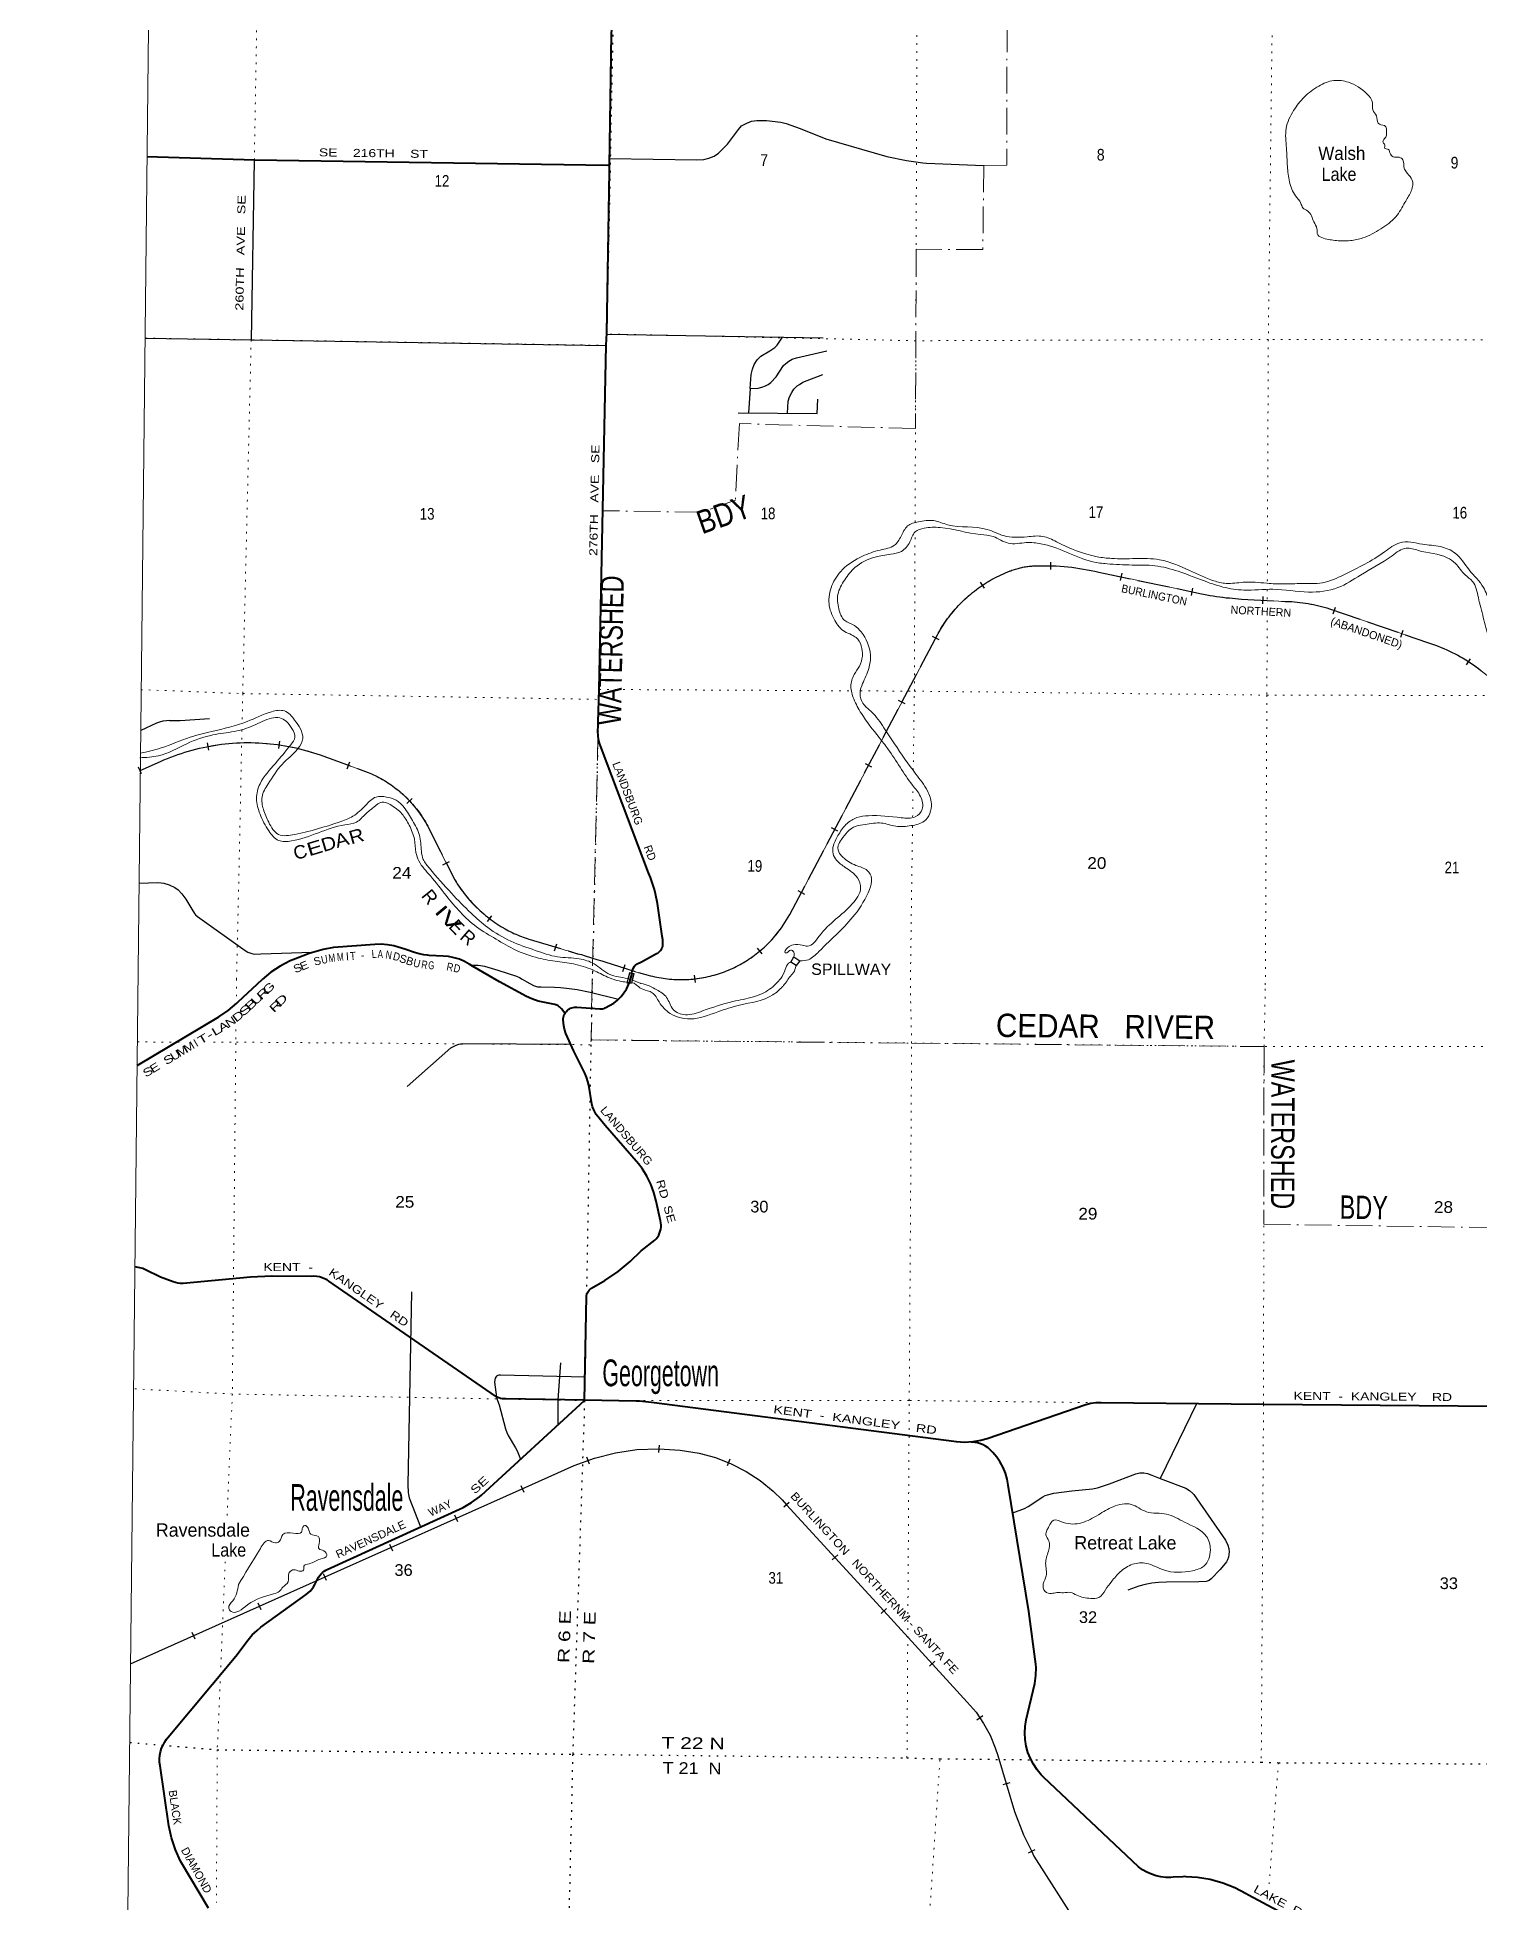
# Model space of a CAD drawing. Header units: feet. Extents: x -252966 to 4, y -183309 to 1368.
# Drawn here: x -250644 to -229012, y -58351 to -30375 of the extents above; entities that cross this region are included whole.
import ezdxf
from ezdxf.enums import TextEntityAlignment as Align

# ---------------------------------------------------------------- set-up
doc = ezdxf.new("R2010")
doc.units = ezdxf.units.FT
doc.header["$LTSCALE"] = 80
for name, pattern in [('DOT_DASHED', [7.7, 5, -1.2, 0.3, -1.2]), ('DOTTED', [1.5, 0.3, -1.2]), ('LONG_DASHED', [7.5, 6, -1.5])]:
    doc.linetypes.add(name, pattern=pattern)
doc.layers.add('14', color=7, linetype='Continuous')
for name, color, linetype, lineweight in [('26', 7, 'Continuous', 40), ('27', 7, 'Continuous', 13), ('29', 7, 'Continuous', 25), ('30', 7, 'Continuous', 35), ('34', 7, 'Continuous', 13), ('39', 7, 'Continuous', 13), ('4', 7, 'Continuous', 13), ('41', 7, 'Continuous', 13), ('42', 7, 'Continuous', 13), ('44', 7, 'DOT_DASHED', 13), ('6', 7, 'DOTTED', 25), ('63', 7, 'Continuous', 25), ('7', 7, 'DOTTED', 13)]:
    doc.layers.add(name, color=color, linetype=linetype, lineweight=lineweight)

msp = doc.modelspace()

# ---------------------------------------------------------------- linework, layer by layer
at = {"layer": '26'}
msp.add_line((-241727.72, -44408.11), (-241766.78, -44560.74), dxfattribs=at)
for points in [[(-242060.04, -32297.07), (-242034.16, -30323.76), (-241991, -29782.45)], [(-242060.04, -32297.07), (-242089.11, -32296.63), (-247383.06, -32215.43), (-249000.44, -32169.59)], [(-241727.72, -44408.11), (-241719.98, -44382.68), (-241711.95, -44356.29), (-241700.44, -44329.08), (-241689.71, -44304.14), (-241673.85, -44286.51), (-241661.51, -44277.53), (-241657.09, -44274.05), (-241582.2, -44240.84), (-241354.9, -44117.43), (-241338.93, -44108.15), (-241323.99, -44097.22), (-241310.26, -44084.8), (-241297.91, -44071.01), (-241287.07, -44056), (-241277.86, -44039.95), (-241270.38, -44023.02), (-241264.71, -44005.39), (-241260.91, -43987.28), (-241263.81, -43909.34), (-241270.84, -43854.16), (-241343.71, -43366.89), (-241371.7, -43221.1), (-241388.69, -43155.92), (-241449.46, -42976.14), (-241479.85, -42906.34), (-242183.2, -41043.1), (-242211.45, -40963.55), (-242225.24, -40908.44), (-242233.89, -40848.55), (-242236.24, -40788.09), (-242231.89, -40695.25), (-242231.27, -40692.11), (-242230.09, -40645.25), (-242217.88, -40158.78), (-242111.64, -34991.36), (-242100.51, -34814.62), (-242061.2, -32380.36), (-242060.8, -32355.41), (-242060.47, -32330.36), (-242060.04, -32297.07)], [(-243714.12, -44540.11), (-244115.62, -44305.67), (-244155.45, -44281.19), (-244165.11, -44275.06), (-244237.68, -44234.94), (-244314.05, -44202.62), (-244393.38, -44178.46), (-244474.79, -44162.73), (-244557.41, -44155.59), (-244768.56, -44144.81), (-244791.71, -44142.18), (-244848.23, -44136.23), (-244917.51, -44122.23), (-244984.94, -44101.08), (-245130.17, -44052.09), (-245231, -44019.5), (-245297.58, -44001.38), (-245391.37, -43984.76), (-245486.39, -43978.03), (-245581.59, -43981.27), (-246201.94, -44025.48), (-246357.33, -44054.39), (-246567.22, -44113.43), (-246769.78, -44194.1), (-246850.28, -44227.76), (-246999.77, -44304.76), (-247140.38, -44396.96), (-247270.59, -44503.35)], [(-249145.51, -45797.31), (-247919.73, -45063.38), (-247780.93, -44969.28), (-247652.72, -44861.19), (-247632.17, -44841.59), (-247270.59, -44503.35)], [(-242731.18, -45012.34), (-242784.39, -44943.55), (-242790.51, -44935.34), (-242800.8, -44923.79), (-242812.24, -44913.37), (-242824.71, -44904.21), (-242838.07, -44896.4), (-242852.17, -44890.03), (-242866.85, -44885.17), (-242881.97, -44881.87), (-243131.59, -44828.77), (-243225.78, -44797.61), (-243306.79, -44761.56), (-243714.12, -44540.11)], [(-242435.63, -50815.91), (-242409.29, -49259.95), (-242406.46, -49242.33), (-242401.8, -49225.09), (-242395.37, -49208.44), (-242387.23, -49192.55), (-242377.48, -49177.6), (-242366.22, -49163.75), (-242353.57, -49151.16), (-242339.67, -49139.95), (-242331.88, -49134.64), (-242131.38, -49020.61), (-241932, -48884.18), (-241754.01, -48733.35), (-241587.61, -48575.34), (-241381.92, -48415.22), (-241360.21, -48392.33), (-241341, -48367.3), (-241324.52, -48340.4), (-241310.95, -48311.93), (-241300.42, -48282.19), (-241293.06, -48251.51), (-241288.94, -48220.23), (-241288.12, -48188.69), (-241290.6, -48157.24), (-241296.1, -48127.28), (-241364.81, -47829.13), (-241397.5, -47699.25), (-241443.59, -47573.49), (-241502.57, -47453.24), (-241573.8, -47339.82), (-241625.87, -47270.88), (-242126.37, -46692.92), (-242260.86, -46529.38), (-242278.43, -46500.98), (-242299.1, -46459.67), (-242315.34, -46416.42), (-242326.97, -46371.71), (-242374.39, -46089.55), (-242385.45, -46037.23), (-242405.59, -45972.61), (-242432.38, -45910.45), (-242495.4, -45779.58), (-242599.31, -45579.91), (-242714.91, -45314.63), (-242735.69, -45248), (-242745.89, -45201.07), (-242756.68, -45109.66), (-242755.83, -45089.93), (-242752.92, -45070.4), (-242747.99, -45051.28), (-242741.08, -45032.79), (-242732.28, -45015.11), (-242721.68, -44998.45), (-242709.4, -44982.99), (-242695.57, -44968.9), (-242680.34, -44956.33), (-242663.88, -44945.42), (-242646.37, -44936.3), (-242628, -44929.05), (-242608.98, -44923.76), (-242589.51, -44920.49), (-242569.8, -44919.28), (-242551.02, -44920.04), (-242209.69, -44947.55), (-242193.08, -44947.78), (-242176.54, -44946.28), (-242160.24, -44943.05), (-242144.37, -44938.14), (-242129.1, -44931.59), (-242126.81, -44930.44), (-241999.71, -44862.63), (-241995.43, -44860.04), (-241939.96, -44814.07), (-241889.6, -44762.57), (-241844.9, -44706.08), (-241808.69, -44649.35), (-241765.51, -44561.19)], [(-242435.63, -50815.91), (-243619.44, -50796.3), (-243640.34, -50796.35), (-243667.68, -50793.89), (-243694.61, -50788.58), (-243720.83, -50780.49), (-243746.07, -50769.7), (-243770.04, -50756.33), (-246272.84, -49028.39), (-246298.16, -49012.04), (-246334.83, -48992.82), (-246373.3, -48977.55), (-246413.15, -48966.37), (-246453.96, -48959.42), (-246495.27, -48956.78), (-246536.63, -48958.47), (-247122.8, -48956.63), (-247123.91, -48956.62), (-247445.61, -48971.18), (-248458.54, -49062.24), (-248461.67, -49062.44), (-248498.97, -49062.74), (-248536.09, -49059.14), (-248572.63, -49051.68), (-248608.19, -49040.44), (-248794.67, -48969.14), (-248836.45, -48951.27), (-248979.82, -48878.22), (-249019.87, -48857.33), (-249061.89, -48840.75), (-249105.41, -48828.64), (-249178.74, -48816.31)], [(-248075.93, -58433.78), (-248479.64, -57752.66), (-248493.81, -57726.11), (-248571.47, -57556.55), (-248630.99, -57379.8), (-248671.7, -57197.8), (-248803.43, -56297.59), (-248809.72, -56244.76), (-248810.46, -56191.56), (-248805.63, -56138.57), (-248795.29, -56086.38), (-248779.56, -56035.55), (-248758.59, -55986.65), (-248732.63, -55940.21), (-248703.85, -55899.16), (-247667.21, -54655.49), (-247482.94, -54408.31), (-247419.07, -54333.99), (-247347.77, -54266.75), (-247289.12, -54220.85), (-246612.43, -53730.83), (-246580.36, -53706.21), (-246551.04, -53678.37), (-246524.79, -53647.61), (-246501.9, -53614.28), (-246483.47, -53580.53), (-246425.03, -53469.28), (-246407.84, -53443.82), (-246388.09, -53420.3), (-246365.99, -53398.98), (-246341.78, -53380.08), (-246315.72, -53363.81), (-246296.91, -53354.26), (-244259.26, -52423.24), (-244130.94, -52349.07), (-244011.08, -52261.9), (-243981.96, -52237.64), (-242435.7, -50819.88), (-242435.63, -50815.91)], [(-236493.1, -51420.1), (-236614.26, -51439.96), (-236736.82, -51447.04), (-236859.46, -51441.27), (-241434.37, -50847.61), (-241610.78, -50830.29), (-241663.21, -50828.71), (-242435.63, -50815.91)], [(-226998.89, -50922.82), (-232253.73, -50880.11), (-234689.78, -50854.62), (-234691.29, -50854.58), (-234768.58, -50856.41), (-234845.25, -50866.32), (-234920.46, -50884.19), (-236396.85, -51394.78), (-236493.1, -51420.1)], [(-231329.54, -58851.33), (-232481.24, -58236.22), (-232513.52, -58216.75), (-232685.52, -58127.18), (-232865.94, -58056.08), (-233052.81, -58004.23), (-233244.07, -57972.19), (-233412.63, -57961.85), (-233437.42, -57960.33), (-233462.63, -57961.41), (-233610.87, -57967.88), (-233643.96, -57970.42), (-233718.28, -57970.48), (-233792.2, -57962.77), (-233864.92, -57947.37), (-233935.62, -57924.46), (-234003.54, -57894.29), (-234067.94, -57857.18), (-234128.1, -57813.54), (-235551.72, -56470.13), (-235587.5, -56433.15), (-235650.17, -56357.12), (-235704.55, -56274.94), (-235750.04, -56187.54), (-235786.14, -56095.85), (-235812.46, -56000.9), (-235828.72, -55903.71), (-235834.72, -55805.36), (-235830.41, -55706.92), (-235815.84, -55609.47), (-235681.43, -55061.87), (-235667.16, -54943.33), (-235665.35, -54823.95), (-235668.46, -54772.17), (-235775.39, -53982.09), (-236081.83, -52086.97), (-236098.18, -51996.77), (-236123.86, -51908.76), (-236158.61, -51823.93), (-236202.03, -51743.19), (-236253.65, -51667.43), (-236312.91, -51597.49), (-236352.32, -51558.2), (-236385.66, -51529.96), (-236421.78, -51505.35), (-236460.26, -51484.66), (-236500.7, -51468.11), (-236542.65, -51455.87), (-236585.64, -51448.08), (-236629.22, -51444.83), (-236638.45, -51444.73)]]:
    msp.add_lwpolyline(points, dxfattribs=at)
at = {"layer": '26', "lineweight": 13}
for points in [[(-241802.88, -44560.16), (-241764.79, -44399.33), (-241727.72, -44408.11)], [(-241729.56, -44415.89), (-241758.85, -44408.96), (-241795.1, -44562), (-241734.08, -44560.37)], [(-241734.08, -44560.37), (-241701.44, -44422.55), (-241729.56, -44415.89)], [(-241726.3, -44562.21), (-241691.81, -44416.61), (-241727.72, -44408.11)]]:
    msp.add_lwpolyline(points, dxfattribs=at)
at = {"layer": '29'}
for p, q in [((-247391.15, -32220.5), (-247436.79, -34911.9)), ((-242060.81, -32191.89), (-240754.05, -32211.13)), ((-242098.6, -34826.06), (-238858.77, -34880.12)), ((-239952.97, -35642.69), (-239978.87, -36005.3)), ((-244440.28, -45532.52), (-245096.84, -46109.69)), ((-242648.18, -45478.72), (-244266.92, -45470.2)), ((-245030.63, -49188.73), (-245086.43, -52081.99)), ((-242795.82, -50254.93), (-242837.88, -50808.55)), ((-242427.8, -50468.47), (-243694.8, -50438.08)), ((-242837.88, -50808.55), (-242835.32, -51186.88)), ((-233257.23, -50868.89), (-233801.43, -51990.5))]:
    msp.add_line(p, q, dxfattribs=at)
for points in [[(-240754.05, -32211.13), (-240647.8, -32206.55), (-240573.72, -32189.11), (-240490.93, -32158.59), (-240425.57, -32115), (-240290.49, -31979.85), (-240129.27, -31757.5), (-240081.33, -31705.19), (-240002.9, -31661.59), (-239933.18, -31635.43), (-239850.39, -31622.35), (-239706.59, -31622.35), (-239493.08, -31648.51), (-239410.29, -31665.95), (-239201.13, -31744.42), (-238817.67, -31897.01), (-237902.61, -32162.95), (-237606.3, -32223.99), (-237363.34, -32259.98)], [(-237363.34, -32259.98), (-237307.29, -32264.76), (-236450.38, -32295.66)], [(-249023.72, -34886.9), (-247438.82, -34913.9), (-242113.68, -34995.38)], [(-239952.97, -35642.69), (-239937.53, -35430.54), (-239920.1, -35354.25), (-239893.96, -35284.49), (-239846.03, -35210.38), (-239791.56, -35158.06), (-239658.66, -35075.22), (-239580.22, -35027.27), (-239545.36, -34992.39), (-239469.11, -34870.32)], [(-239952.97, -35642.69), (-239832.95, -35637.62), (-239778.49, -35624.55), (-239721.84, -35602.75), (-239684.8, -35583.13), (-239641.23, -35552.61), (-239564.97, -35465.42), (-239451.68, -35299.75), (-239419, -35264.87), (-239371.07, -35232.17), (-239320.96, -35203.84), (-239257.77, -35182.04), (-238802.42, -35079.58)], [(-239393.31, -36011.56), (-239381.96, -35833.81), (-239362.35, -35766.24), (-239329.67, -35700.84), (-239299.17, -35652.88), (-239249.06, -35602.75), (-239214.2, -35580.95), (-239161.91, -35548.25), (-238861.25, -35432.72)], [(-240131.64, -36004.7), (-238948.81, -36014.95), (-238939.51, -35801.23)], [(-248658.72, -40623.13), (-248705.44, -40625.77), (-248759.91, -40632.31), (-248812.2, -40645.39), (-248855.77, -40662.82), (-249090.85, -40770.44)], [(-248658.72, -40623.13), (-248500.25, -40619.42), (-248063.5, -40593.57)], [(-249115.35, -43060.47), (-248838.34, -43049.77), (-248786.05, -43054.13), (-248746.84, -43060.66), (-248668.4, -43084.64), (-248579.07, -43123.88), (-248528.96, -43163.12), (-248474.49, -43221.98), (-248415.66, -43298.27), (-248324.16, -43450.86), (-248286.03, -43515.17), (-248269.69, -43535.88), (-248241.36, -43559.86), (-247526.73, -44069.95), (-247486.42, -44097.2), (-247426.51, -44117.91), (-247384.02, -44125.54)], [(-247384.02, -44125.54), (-247291.41, -44122.98), (-246519.36, -44093.96)], [(-244136.5, -44292.57), (-244032.53, -44291.74), (-243998.22, -44293.39), (-243937.76, -44307), (-243738.94, -44365.32), (-243457.34, -44456.33), (-243412.13, -44474.32), (-243370.19, -44498.83), (-243303.86, -44542.98)], [(-243303.86, -44542.98), (-243203.02, -44593.61), (-243174.01, -44606.23), (-243143.87, -44613.19), (-243084.8, -44614.48), (-242885.45, -44619.11), (-242798.53, -44624.33), (-242709.29, -44633.03), (-242549.34, -44656.22), (-242352.31, -44693.32), (-241925.96, -44798.77)], [(-244440.28, -45532.52), (-244401.41, -45508.46), (-244360.84, -45488.75), (-244323.76, -45477.15), (-244290.14, -45471.36), (-244266.92, -45470.2)], [(-243694.8, -50438.08), (-243722.22, -50441.63), (-243734.97, -50445.11), (-243754.67, -50454.38), (-243768.59, -50467.72), (-243779.01, -50485.69), (-243783.65, -50507.72), (-243784.81, -50541.93), (-243754.68, -50771.52), (-243740.76, -50818.48), (-243717.59, -50885.15), (-243622.55, -51244.61), (-243601.68, -51300.28), (-243580.83, -51346.65), (-243471.88, -51529.85), (-243448.69, -51573.93), (-243397.7, -51701.46)], [(-236014, -52503.76), (-235838.54, -52436.61), (-235785.24, -52409.95), (-235562.7, -52266.16), (-235530.24, -52246.45), (-235493.15, -52232.54), (-235400.44, -52210.51), (-235126.91, -52173.4), (-234816.29, -52145.57), (-234744.42, -52130.5), (-234561.31, -52071.36), (-234167.24, -51918.3), (-234106.96, -51904.39), (-234046.7, -51904.39), (-233995.69, -51915.98), (-233930.8, -51936.86), (-233801.43, -51990.5), (-233420.83, -52136.3), (-233365.18, -52169.92), (-233314.2, -52215.14), (-233300.27, -52227.9), (-232822.78, -52915.5), (-232787.98, -52990.87), (-232774.07, -53037.25), (-232767.14, -53087.12), (-232778.71, -53167.12), (-232792.62, -53208.86), (-232808.87, -53240.17), (-232906.23, -53351.49), (-233040.67, -53495.27), (-233070.78, -53519.62), (-233114.85, -53532.38), (-233226.12, -53537.02), (-233708.27, -53541.65), (-233831.09, -53550.93), (-233930.8, -53560.21), (-234030.45, -53576.44), (-234125.52, -53601.95), (-234290.15, -53662.57)], [(-245086.43, -52081.99), (-245082.91, -52196.6), (-245075.95, -52231.38), (-245064.36, -52277.76), (-244896.98, -52712.22)]]:
    msp.add_lwpolyline(points, dxfattribs=at)
at = {"layer": '34'}
for p, q in [((-234725.8, -38398.81), (-233185.09, -38720.24)), ((-231262.93, -38945.81), (-229794.66, -39450.45)), ((-249102.88, -41374.2), (-248795.34, -41236.78)), ((-246403.74, -41139.64), (-245681.3, -41401.04)), ((-244789.42, -42207.49), (-244401.6, -42977.02))]:
    msp.add_line(p, q, dxfattribs=at)
at = {"layer": '34', "lineweight": 25}
for p, q in [((-242406.6, -51665.98), (-242368.17, -51769.7)), ((-241318.29, -51487.92), (-241325.37, -51598.3)), ((-240256.72, -51698.36), (-240296.71, -51801.49)), ((-243393.33, -52093.77), (-243348.21, -52194.76)), ((-244385.75, -52534.27), (-244340.64, -52635.26)), ((-239365.98, -52346.71), (-239447.54, -52421.42)), ((-245363.65, -52973.99), (-245318.54, -53074.98)), ((-238639.78, -53135.56), (-238721.34, -53210.27)), ((-246356.08, -53414.48), (-246310.96, -53515.47)), ((-247333.98, -53854.2), (-247288.86, -53955.19)), ((-237908.27, -53937.95), (-237989.83, -54012.66)), ((-248326.41, -54294.69), (-248281.29, -54395.69)), ((-237182.07, -54726.8), (-237263.64, -54801.51)), ((-236462.72, -55548.98), (-236553.99, -55611.47)), ((-236056.67, -56552.92), (-236162.49, -56585.12)), ((-235682.04, -57560.16), (-235781.22, -57609.13))]:
    msp.add_line(p, q, dxfattribs=at)
at = {"layer": '34'}
for points in [[(-232762.91, -38784.3), (-232583.19, -38800.46), (-231927.79, -38835.55)], [(-239482, -43729.98), (-239356.87, -43531), (-237176.63, -39403.31)], [(-242175.88, -44228.49), (-242133.49, -44243.88), (-241627.42, -44403.95), (-241447.28, -44450.14)]]:
    msp.add_lwpolyline(points, dxfattribs=at)
at = {"layer": '34', "lineweight": 25}
msp.add_lwpolyline([(-249244.23, -54767.38), (-247310.7, -53903.6), (-245340.38, -53023.39), (-243370.05, -52143.17), (-242593.42, -51796.23), (-242288.25, -51683.14), (-241972.96, -51602.57), (-241650.97, -51555.4), (-241325.81, -51542.14), (-241320.69, -51542.48), (-241001.04, -51562.95), (-240717.18, -51609.53), (-240473.41, -51675.72), (-240237.9, -51767.01), (-240013.22, -51882.43), (-239801.83, -52020.71), (-239606.05, -52180.33), (-239475.08, -52308.44), (-239405.49, -52384.4), (-237947.78, -53975.64), (-236696.77, -55341.25), (-236565.53, -55495.48), (-236507.15, -55580.73), (-236451.13, -55662.55), (-236354.84, -55840.66), (-236277.67, -56027.88), (-236240.53, -56145.14), (-235986.29, -56980.82), (-235854.42, -57334.34), (-235730.52, -57585.32), (-235697.48, -57652.23), (-234576.99, -59408.78)], dxfattribs=at)
at = {"layer": '34'}
for centre, radius, start, end in [((-235655.12, -39390.06), 1086.24, 91.14127, 110.9555), ((-235531.1, -41661.01), 3360.13, 76.13342, 92.48465), ((-235316.04, -40316.27), 2072.51, 110.55194, 153.86359), ((-232549.51, -35954.72), 2837.61, 257.05687, 265.68708), ((-231979.16, -41204.96), 2369.97, 72.40959, 88.75801), ((-230600.14, -41964.09), 2639.54, 41.50369, 72.2323), ((-247477.29, -44165.27), 3211.43, 75.17143, 114.23143), ((-247437.65, -43998.48), 3040.06, 70.11724, 75.08918), ((-246350.13, -43037.13), 1767.52, 27.99411, 67.76526), ((-242632.97, -41971.73), 2034.37, 209.61396, 240.65789), ((-242770.86, -42243.1), 1730.29, 240.23464, 253.75599), ((-230718.83, -3155.36), 42633.67, 252.89997, 253.98164), ((-240988.4, -42660.74), 1847.29, 255.61674, 324.63312), ((-239216.34, -34080.3), 10570.93, 251.99743, 253.74162)]:
    msp.add_arc(centre, radius, start, end, dxfattribs=at)
at = {"layer": '39'}
for p, q in [((-241800.69, -44545.67), (-241692.97, -44561.72)), ((-241715.16, -44517.35), (-241603.06, -44561.72))]:
    msp.add_line(p, q, dxfattribs=at)
for points in [[(-230435.21, -31699.25), (-230533.58, -31662.42), (-230559.1, -31553.38), (-230614.91, -31464.34), (-230618.32, -31359.45), (-230702.02, -31221.86), (-230980.67, -31048.92), (-231197.81, -31023.53), (-231425.65, -31106.99), (-231641.89, -31271.18), (-231802.01, -31473.99), (-231914.23, -31741.6), (-231909.92, -32036.07), (-231895.44, -32312.43), (-231864.58, -32540.49), (-231773.26, -32750.73), (-231693.45, -32866.11), (-231665.66, -32930.8), (-231589.51, -32981.63), (-231497.9, -33143.47), (-231454.22, -33242.52), (-231438.69, -33339.41), (-231352.46, -33388.28), (-231161.53, -33423.61), (-230950.28, -33424.76), (-230762.93, -33383.43), (-230496.56, -33247.75), (-230270.17, -33067.48), (-230132.09, -32850.43), (-230046.7, -32697.63), (-230017.55, -32530.4), (-230073.38, -32443.37), (-230147.09, -32317.94), (-230158.62, -32225.11), (-230198.6, -32180.52), (-230289.08, -32171.96), (-230351.19, -32127.25), (-230380.96, -32056.51), (-230437.19, -32038.05), (-230434.89, -31989.66), (-230460.82, -31951.2), (-230450.52, -31908.91), (-230414.01, -31858.69), (-230409.54, -31782.08), (-230419.23, -31719.51), (-230439.22, -31697.22)], [(-239296.57, -44164.71), (-239297.81, -44098.02), (-239347.91, -44063.46), (-239402.47, -44103.49), (-239426.61, -44103.36), (-239391.99, -44032.97), (-239303.19, -43985.05), (-239170.43, -43989.81), (-239092.06, -44006.37), (-238918.15, -43856.06), (-238422.4, -43372.74), (-238296.27, -43133.44), (-238343.66, -42979.91), (-238527.84, -42823.62), (-238655.98, -42716.04), (-238709.76, -42622.98), (-238702.97, -42493.95), (-238623.53, -42326.99), (-238497.84, -42164.33), (-238352.47, -42078.4), (-238177.26, -42049.1), (-237686.53, -42080.02), (-237477.21, -42067.04), (-237371.92, -41952.66), (-237398.96, -41758.91), (-237518.68, -41588.85), (-237885.72, -41048.39), (-238017.51, -40876.25), (-238285, -40515.82), (-238398.41, -40297.4), (-238441.57, -40109.61), (-238392.25, -39932.41), (-238315.06, -39805.78), (-238269.91, -39654.77), (-238364.87, -39377.96), (-238433.02, -39335.24), (-238537.36, -39286.27), (-238681.26, -39122.13), (-238770.32, -38869.56), (-238726.48, -38597.54), (-238568.16, -38358.42), (-238269.22, -38158.38), (-238003.1, -38065.05), (-237789.41, -37993.61), (-237690.04, -37859.03), (-237590.55, -37704.29), (-237429.23, -37640.63), (-237203.79, -37623.71), (-236990.88, -37685.38), (-236395.77, -37757.19), (-236152.86, -37849.27), (-235796.84, -37865.33), (-235563.43, -37860.55), (-235360.69, -37940.31), (-234748.36, -38165.48), (-234531.22, -38190.87), (-234173.1, -38192.82), (-233813.07, -38210.92), (-233365.34, -38370.66), (-232998.06, -38525.94), (-232813.19, -38565.26), (-232557.58, -38548.51), (-232203.15, -38563.47)], [(-239207.9, -44226.65), (-239079.15, -44208.11), (-238921.51, -44085.95), (-238628.11, -43801.18), (-238383.1, -43532.28), (-238163.6, -43154.33), (-238132.47, -42991.15), (-238196.15, -42871.82), (-238368.73, -42794.24), (-238561.16, -42672.19), (-238611.14, -42617.47), (-238632.58, -42498.36), (-238581.74, -42405.87), (-238494.57, -42293.41), (-238365.3, -42207.4), (-238228.33, -42179.91), (-237982.75, -42159.07), (-237769.76, -42206.61), (-237536.32, -42197.8), (-237342.79, -42132.31), (-237234.62, -41868.71), (-237293.86, -41676.8), (-237467.42, -41423.76), (-237788.69, -40970.27), (-237946.23, -40729.42), (-238131.96, -40492.46), (-238247.99, -40378.89), (-238305.34, -40209.17), (-238266.29, -40068.22), (-238174.42, -39840.83), (-238149.1, -39639.3), (-238287.92, -39293.68), (-238389.97, -39198.34), (-238534.38, -39120.92), (-238623.89, -38944.98), (-238636.73, -38731.14), (-238534.84, -38509.85), (-238380.86, -38327.17), (-238078.15, -38169.51), (-237842.51, -38128.44), (-237685.33, -38084.93), (-237557.74, -37942.44), (-237478.41, -37793.64), (-237341.26, -37735.9), (-237103.8, -37727.11), (-236496.81, -37833.27), (-236309.87, -37862.53), (-236081.09, -37962.59), (-235811.44, -37953.98), (-235592.24, -37971.31), (-235210.69, -38094.39), (-234815.2, -38241.75), (-234600.09, -38271.16), (-234225.98, -38289.34), (-233882, -38301.3), (-233534.42, -38383.86), (-233084.71, -38549.67), (-232861.79, -38619.45), (-232548.2, -38665.53), (-232111.54, -38653.79), (-231576.6, -38695.03), (-231139.62, -38628.84), (-230800.52, -38441.12), (-230326.02, -38151.29), (-230112.08, -38035.49), (-229933.22, -38070.75), (-229499.28, -38180), (-229375.05, -38267.39), (-229229.17, -38437.59), (-229119.08, -38535), (-229031.97, -38777.48), (-228957.27, -39076.36), (-228882.55, -39373.22), (-228793.8, -39680.24), (-228640.4, -39939.22), (-228562.51, -40038.46), (-228536.91, -40133.38), (-228378.46, -40218.95), (-228162.23, -40399.62), (-227913.95, -40604.66), (-227692.04, -40847.87), (-227591.48, -40854.47), (-227487.35, -40937.72), (-227305.02, -41067.79), (-226968.06, -41247.1), (-226719.45, -41395.67), (-226486.98, -41552.23), (-226229.26, -41864.2), (-225982.88, -42051.09), (-225772.06, -42124.84), (-225578.88, -42119.84), (-225321.94, -42220.06), (-225040.96, -42338.56), (-224907.46, -42561.13), (-224755.07, -42650.69), (-224525.95, -42692.28), (-224264.2, -42657.4)], [(-232198.96, -38563.65), (-231954.14, -38573.98), (-231680.48, -38567.41), (-231370.58, -38557), (-231047.96, -38435.74), (-230438.35, -38092.19), (-230208.19, -37956.31), (-230045.17, -37947.12), (-229868.3, -37978.33), (-229600.92, -38014.07), (-229380.18, -38112.08), (-229170.38, -38361.28), (-228954.64, -38626.64), (-228867.41, -38848.96), (-228780.76, -39170.09), (-228726.09, -39454.74), (-228583.16, -39784.24), (-228451.62, -39998.73), (-228195.11, -40173.57), (-227980.72, -40325.99), (-227678.74, -40638.21), (-227372.09, -40839.53), (-227029.1, -41018.88), (-226748.64, -41226.11), (-226502.12, -41388.79), (-226229.86, -41622.2), (-226038.11, -41861.21), (-225905.88, -41956.72), (-225674.77, -42002.35), (-225449.59, -42029.79), (-225058.28, -42203.35), (-224882, -42335.4), (-224780.39, -42507.37), (-224646.09, -42592.8), (-224467.06, -42597.81), (-224195.04, -42528.71)], [(-249097.31, -41111.87), (-248788.36, -41033.29), (-248352.84, -40872.31), (-248028.41, -40785.35), (-247498.4, -40636.99), (-247131.37, -40489.75), (-246938.16, -40478.71), (-246784.03, -40614.67), (-246698.3, -40748.24), (-246662.93, -40893.63), (-246734.22, -41042.48), (-246973.01, -41279.15), (-247179.94, -41572.46), (-247273.63, -41767.57), (-247252.58, -41953.22), (-247173.24, -42147.26), (-247025.42, -42329.57), (-246781.97, -42328.88), (-246116.96, -42144.95), (-245909.2, -42055.33), (-245721.15, -41895.02), (-245563.49, -41768.83), (-245408.57, -41769.67), (-245263.98, -41814.83), (-245145.9, -41922.36), (-245016.29, -42122.72), (-244910.95, -42343.12), (-244884.16, -42579.22), (-244854.71, -42704.41), (-244762.94, -42838.02), (-244431.15, -43212.92), (-244137.13, -43510.97), (-243886.9, -43726.11), (-243544.04, -43929.65), (-243174.66, -44068.8), (-242843.25, -44165.39), (-242515.48, -44195.42), (-242294.61, -44271.24), (-242058.13, -44429.83), (-241795.73, -44491.66), (-241715.15, -44517.35)], [(-249105.35, -41178.9), (-248825.26, -41150.06), (-248401.69, -40968.85), (-248012.62, -40837.87), (-247688.39, -40785.19), (-247402.18, -40698.01), (-247131.93, -40586.55), (-247007.17, -40583.2), (-246912.9, -40632.11), (-246825.01, -40741.49), (-246779.5, -40872.83), (-246842.53, -40985.42), (-247073.52, -41264.48), (-247302.66, -41569.77), (-247356.26, -41791.32), (-247303.31, -42025.54), (-247171.98, -42276.33), (-247023.94, -42420.32), (-246830.83, -42427.43), (-246030.68, -42185.75), (-245855.4, -42144.36), (-245721.91, -42024.09), (-245596.56, -41919.9), (-245477.41, -41843.92), (-245350.89, -41882.92), (-245174.65, -42023.04), (-245066.99, -42191.01), (-244987.75, -42403.2), (-244964.75, -42598.94), (-244921.24, -42728.25), (-244747.52, -42953.05), (-244511.82, -43246.76), (-244055.84, -43715.11), (-243763.17, -43900.22), (-243468.38, -44065.18), (-243129.06, -44184), (-242841.66, -44238), (-242566.27, -44279.84), (-242279.14, -44378.21), (-242064.31, -44481.15), (-241918.35, -44527.86), (-241800.69, -44545.67)], [(-239568.17, -44572.48), (-239493.25, -44490.21), (-239426.07, -44355.45), (-239375.23, -44262.96), (-239343.8, -44242.69)], [(-239262.26, -44297.05), (-239265.83, -44305.52), (-239301.6, -44402.52), (-239364.37, -44470.74), (-239411.07, -44543.09), (-239445.53, -44587.27)], [(-239445.5, -44587.23), (-239453.1, -44596.01), (-239467.3, -44611.78), (-239612.05, -44735.53), (-240111.31, -44891.02), (-240439.45, -44990.67), (-240852.08, -45096.09), (-241151.46, -45014.61), (-241317.81, -44842.93), (-241421.92, -44703.66), (-241564.54, -44652.87), (-241642.53, -44601.7), (-241692.97, -44561.72)], [(-241603.06, -44561.72), (-241595.87, -44563.22), (-241585.63, -44565.01), (-241353.4, -44659.57), (-241204.96, -44774.82), (-241109.03, -44954.33), (-240924.27, -45033.44), (-240666.66, -44977.87), (-240211.69, -44836.34), (-239903.75, -44764.82), (-239664.06, -44652.81), (-239568.11, -44572.73)], [(-235471.52, -52710.44), (-235400.81, -52614.01), (-235256.12, -52646.68), (-234982.64, -52653.58), (-234730.85, -52533.56), (-234509.23, -52413.43), (-234237.62, -52378.04), (-234010.73, -52487.49), (-233707.17, -52522.68), (-233440.09, -52642.32), (-233108.98, -52858.82), (-233051.32, -53058.36), (-233146.65, -53301.7), (-233317.82, -53371.64), (-233754.19, -53360.2), (-234009.28, -53262.74), (-234216.47, -53276.19), (-234403.88, -53390.38), (-234531.04, -53530.93), (-234623.97, -53657.5), (-234724.92, -53775.98), (-234845.62, -53787.68), (-235054.61, -53738.7), (-235149, -53698.13), (-235253.59, -53701.83), (-235352.13, -53699.5), (-235434.63, -53713.34), (-235529.05, -53682.84), (-235556.82, -53567.97), (-235512.18, -53449.31), (-235521.62, -53264.03), (-235480.79, -53080.92), (-235474.24, -52923.87), (-235516.18, -52835.14), (-235501.87, -52764.71), (-235471.52, -52710.44)], [(-247625.43, -53580.34), (-247297.84, -53037.7), (-247174.77, -52919.28), (-247072.32, -52953.83), (-247015.94, -52933.87), (-246961.3, -52831.35), (-246806.37, -52807.67), (-246683.65, -52795.98), (-246661.27, -52717.52), (-246633.03, -52691.43), (-246580.89, -52735.89), (-246540.96, -52824.62), (-246428.46, -52861.22), (-246418.75, -52965.96), (-246419, -53042.47), (-246346.71, -53072.91), (-246300.69, -53145.54), (-246399.41, -53197.59), (-246566.56, -53267.54), (-246647.12, -53303.53), (-246649.33, -53361.92), (-246715.75, -53377.82), (-246794.11, -53357.43), (-246864.63, -53397.48), (-246881.2, -53540.4), (-246959.89, -53618.68), (-247014.4, -53682.95), (-247098.99, -53718.93), (-247491.7, -53884.82), (-247737.38, -53982.72), (-247771.4, -53932.27), (-247712.71, -53821.7), (-247625.43, -53580.34)]]:
    msp.add_spline(points, degree=3, dxfattribs=at)
at = {"layer": '4'}
msp.add_lwpolyline([(0, -183308.59), (-31331.08, -183287.04), (-62662.1, -183222.4), (-93993.01, -183114.65), (-125323.73, -182963.82), (-156654.22, -182769.88), (-187984.41, -182532.85), (-219314.25, -182252.72), (-250643.67, -181929.5), (-248626.54, 1367.99)], dxfattribs=at)
at = {"layer": '42', "lineweight": 25}
msp.add_lwpolyline([(-239297.24, -44164.56), (-239207.07, -44227.57), (-239262.71, -44297.5), (-239343.36, -44243.58)], close=True, dxfattribs=at)
at = {"layer": '44'}
for points in [[(-217752.43, -20052.72), (-220317.5, -20049.49), (-220320.13, -15991.12), (-228273.31, -15934.45), (-228378.19, -25116.82), (-231070.36, -25048.73), (-232074.36, -25055.35), (-232117.17, -29629.01), (-236099, -29584.16), (-236103.64, -32291.95), (-236450.38, -32295.66), (-236462.49, -33556.22), (-237460.95, -33555.08), (-237473.42, -36242.9), (-240114.91, -36169.47), (-240174.51, -37318.12), (-240682.34, -37497.82), (-242160.43, -37474.64), (-242235.17, -40821.74), (-242321.51, -44552.76)], [(-242321.45, -44553.01), (-242339.32, -45411.58), (-237530.96, -45460.94), (-232245.2, -45511.67), (-232250.72, -48176.27), (-226971.87, -48253.08), (-226941.97, -45512.44), (-221653.72, -45563.25), (-221636.56, -44767.02)]]:
    msp.add_lwpolyline(points, dxfattribs=at)
at = {"layer": '6'}
msp.add_line((-242317.17, -44373.67), (-242321.51, -44552.76), dxfattribs=at)
for points in [[(-241438.28, -3411.42), (-241501.44, -8712.99), (-241687.25, -14001.8), (-241776.76, -19337.51), (-241874.36, -24679.23), (-241985.99, -29452.48), (-242003.94, -29857.1), (-242101.43, -34749.73), (-242116.88, -35069.66), (-242223.15, -40304.77), (-242314.27, -44254.17)], [(-242321.45, -44553.01), (-242339.32, -45411.58), (-242341.57, -45484.07), (-242435.7, -50819.88), (-242614.18, -56123.21), (-242737.5, -61394.7), (-242755.39, -62082.9), (-242757.88, -62300.25)], [(-249257.23, -55948.67), (-247945.37, -56056.1), (-242614.18, -56123.21), (-237600.71, -56179.26), (-237106.03, -56192.9), (-232287.61, -56242.29), (-232030.22, -56251.15), (-227046.83, -56280.93), (-226926.18, -56285.33), (-221701.45, -56313.85), (-221515.13, -56315.6)]]:
    msp.add_lwpolyline(points, dxfattribs=at)
at = {"layer": '63'}
for p, q in [((-235443.98, -38358.11), (-235441.4, -38247.53)), ((-236436.75, -38636.96), (-236497.74, -38544.68)), ((-234396.62, -38522.14), (-234374.03, -38413.86)), ((-233334.25, -38746.44), (-233311.66, -38638.16)), ((-232262.83, -38871.19), (-232256.92, -38760.74)), ((-231208.44, -39023.87), (-231172.49, -38919.26)), ((-237118.17, -39411.78), (-237217.19, -39362.49)), ((-230193.6, -39369.91), (-230157.65, -39265.3)), ((-229209.55, -39786.81), (-229149.01, -39694.24)), ((-237627.81, -40372.05), (-237725.62, -40320.39)), ((-248071.48, -41066.43), (-248091.81, -40957.71)), ((-247022.62, -41040.3), (-247006.53, -40930.87)), ((-249080.05, -41422.6), (-249125.17, -41321.61)), ((-245995.06, -41347.18), (-245957.42, -41243.17)), ((-238126.28, -41321.35), (-238224.09, -41269.69)), ((-245099.94, -41864.68), (-245019.45, -41788.81)), ((-238635.71, -42280.22), (-238733.51, -42228.56)), ((-244561.52, -42784.38), (-244462.74, -42734.6)), ((-239134.18, -43229.53), (-239231.98, -43177.86)), ((-243891.15, -43637.85), (-243824.6, -43549.5)), ((-242884.83, -44074.45), (-242852.91, -43968.55)), ((-239773.03, -44122.12), (-239844.19, -44037.43)), ((-241859.99, -44386.5), (-241826.63, -44281.04)), ((-240773.55, -44551.87), (-240785.83, -44441.95))]:
    msp.add_line(p, q, dxfattribs=at)
at = {"layer": '63', "linetype": 'LONG_DASHED'}
for points in [[(-239761.86, -44040.73), (-239737.87, -44019.05), (-239714.49, -43996.94), (-239691.39, -43974.61), (-239668.54, -43951.67), (-239646.24, -43928.55), (-239624.3, -43904.97), (-239602.84, -43880.8), (-239581.79, -43856.56), (-239561.1, -43831.87), (-239540.89, -43806.59), (-239521.09, -43781.25), (-239501.74, -43755.59), (-239482.91, -43729.37), (-239357.82, -43530.45), (-237177.6, -39402.81), (-237161.44, -39370.34), (-237144.61, -39338.4), (-237127.24, -39306.75), (-237109.39, -39275.08), (-237090.89, -39243.97), (-237071.92, -39213.32), (-237052.49, -39182.67), (-237032.4, -39152.56), (-237011.85, -39122.91), (-236990.65, -39093.36), (-236969.07, -39064.45), (-236947.12, -39035.73), (-236924.43, -39007.36), (-236901.36, -38979.64), (-236877.73, -38952.2), (-236853.82, -38925.13), (-236829.17, -38898.42), (-236804.32, -38872.27), (-236778.74, -38846.48), (-236752.96, -38821.25), (-236726.62, -38796.3), (-236699.91, -38771.98), (-236672.74, -38748.13), (-236645.27, -38724.65), (-236617.16, -38701.72), (-236588.77, -38679.16), (-236560, -38657.25), (-236530.95, -38635.69), (-236501.33, -38614.88), (-236471.44, -38594.44), (-236441.35, -38574.56), (-236410.81, -38555.13), (-236379.88, -38536.35), (-236348.48, -38518.04), (-236317.09, -38500.18), (-236285.13, -38483.06), (-236252.98, -38466.5), (-236220.56, -38450.31), (-236188.03, -38434.86), (-236154.84, -38419.96), (-236121.66, -38405.52), (-236088.19, -38391.91), (-236054.63, -38378.59), (-236043.99, -38374.64), (-236026.19, -38367.94), (-236008.32, -38361.68), (-235990.34, -38355.73), (-235972.19, -38349.94), (-235953.98, -38344.6), (-235935.75, -38339.59), (-235917.34, -38334.76), (-235898.88, -38330.36), (-235880.4, -38326.32), (-235861.7, -38322.53), (-235843.11, -38319.13), (-235824.42, -38315.94), (-235805.58, -38313.15), (-235786.82, -38310.73), (-235767.95, -38308.63), (-235749.1, -38306.77), (-235730.09, -38305.32), (-235711.22, -38304.14), (-235692.18, -38303.37), (-235676.79, -38302.95), (-235656.06, -38302.03), (-235597.54, -38300.55), (-235538.84, -38299.8), (-235480.39, -38300.04), (-235421.53, -38301.42), (-235362.99, -38304.09), (-235304.61, -38307.43), (-235245.81, -38311.9), (-235187.59, -38317.27), (-235129.28, -38323.69), (-235070.97, -38331.52), (-235013.15, -38339.9), (-234955.24, -38349.35), (-234897.33, -38360.18), (-234839.9, -38371.59), (-234782.72, -38383.97), (-234725.55, -38397.74), (-233184.85, -38719.17), (-233154.48, -38726.08), (-233106.04, -38736.28), (-233057.23, -38745.36)], [(-233057.23, -38745.36), (-233008.66, -38753.86), (-232959.74, -38761.53), (-232910.46, -38768.09), (-232861.4, -38774.06), (-232812.3, -38779.19), (-232762.81, -38783.21), (-232583.11, -38799.37), (-231927.74, -38834.46), (-231913.23, -38834.76), (-231871.96, -38836.4), (-231830.62, -38838.56), (-231789.48, -38841.4), (-231748.11, -38845.07), (-231707.03, -38849.63), (-231666.08, -38854.65), (-231624.9, -38860.5), (-231584.16, -38866.94), (-231543.41, -38874.14), (-231502.72, -38882.32), (-231462.41, -38890.87), (-231422.08, -38900.18), (-231381.81, -38910.45), (-231341.9, -38921.11), (-231302.22, -38932.45), (-231262.58, -38944.77), (-229794.3, -39449.41), (-229762.45, -39459.9), (-229718.85, -39474.92), (-229675.47, -39490.47), (-229632.52, -39507.12), (-229589.8, -39524.33), (-229547.32, -39542.45), (-229505.06, -39561.12), (-229463.41, -39580.69), (-229422, -39600.8), (-229380.99, -39621.64), (-229340.23, -39643.4), (-229300.06, -39665.69), (-229259.94, -39688.72), (-229220.6, -39712.44), (-229181.32, -39736.92), (-229142.83, -39762.09), (-229104.55, -39787.81), (-229066.87, -39814.06), (-229029.43, -39841.23), (-228992.78, -39869.09)], [(-249103.32, -41373.2), (-248795.78, -41235.78), (-248744.39, -41213), (-248692.75, -41191.53), (-248640.72, -41170.93), (-248588.15, -41150.78), (-248535.33, -41131.94), (-248482.4, -41114.11), (-248428.92, -41096.73), (-248375.21, -41080.66), (-248321.39, -41065.6), (-248266.89, -41051.29), (-248212.58, -41038.11), (-248158, -41025.53), (-248102.9, -41014.12), (-248047.98, -41003.84), (-247992.67, -40994.45), (-247937.39, -40985.78), (-247881.58, -40978.27), (-247826.09, -40971.62), (-247770.08, -40966.14), (-247714.4, -40961.51), (-247658.31, -40957.75), (-247602.41, -40955.14), (-247546.41, -40953.54), (-247490.44, -40952.65), (-247434.24, -40953.08), (-247378.06, -40954.22), (-247322.08, -40956.5), (-247266.12, -40959.5), (-247210.22, -40963.93), (-247154.37, -40969.08), (-247098.82, -40975.08), (-247043.17, -40982.1), (-246987.71, -40990.26), (-246932.15, -40999.42), (-246877.04, -41009.14), (-246822, -41020.3), (-246767.27, -41032.31), (-246712.58, -41045.04), (-246658.49, -41058.74), (-246655.1, -41059.74), (-246603.76, -41073.72), (-246553.01, -41088.8), (-246502.51, -41104.77), (-246451.87, -41121.4), (-246403.36, -41138.61), (-245680.9, -41400.02), (-245658.8, -41409.17), (-245630.65, -41421.44), (-245602.56, -41434.35), (-245574.7, -41447.58), (-245546.97, -41461.29), (-245519.72, -41475.64), (-245492.45, -41490.39), (-245465.57, -41505.54), (-245438.98, -41521.26), (-245412.79, -41537.38), (-245386.74, -41553.97), (-245360.92, -41570.89), (-245335.55, -41588.46), (-245310.43, -41606.35), (-245285.59, -41624.8), (-245261, -41643.57), (-245236.94, -41662.83), (-245213.11, -41682.4), (-245189.66, -41702.4), (-245166.53, -41722.94), (-245143.86, -41743.74), (-245121.33, -41765.01), (-245099.43, -41786.62), (-245077.67, -41808.7), (-245056.54, -41831.13), (-245035.64, -41853.86), (-245015.21, -41876.85), (-244995.08, -41900.4), (-244975.57, -41924.28), (-244956.38, -41948.33), (-244937.49, -41972.94), (-244919.15, -41997.65), (-244901.19, -42022.76), (-244883.78, -42048.35), (-244866.77, -42073.95), (-244850.13, -42099.96), (-244834.05, -42126.47), (-244818.35, -42152.97), (-244803.12, -42179.73), (-244788.44, -42206.99), (-244400.64, -42976.47), (-244399.88, -42977.59), (-244382.2, -43008.33), (-244363.76, -43038.66), (-244344.87, -43068.91), (-244325.54, -43098.45), (-244305.5, -43127.81), (-244285.13, -43156.85), (-244264.25, -43185.62), (-244242.74, -43213.74), (-244220.76, -43241.81), (-244198.42, -43269.36), (-244175.48, -43296.46)], [(-244175.48, -43296.46), (-244152.16, -43323.04), (-244128.33, -43349.37), (-244104.19, -43375.37), (-244079.39, -43400.73), (-244054.28, -43425.77), (-244028.58, -43450.36), (-244002.57, -43474.62), (-243976.11, -43498.17), (-243949.32, -43521.41), (-243922.16, -43544.12), (-243894.41, -43566.39), (-243866.47, -43588.09), (-243838.01, -43609.52), (-243809.31, -43630.18), (-243780.09, -43650.58), (-243750.61, -43670.21), (-243720.8, -43689.52), (-243690.81, -43708.25), (-243660.25, -43726.52), (-243629.22, -43744.14), (-243629.12, -43744.27), (-243602.96, -43759.03), (-243576.4, -43773.22), (-243549.6, -43786.95), (-243522.48, -43800.47), (-243495.16, -43813.32), (-243467.73, -43825.61), (-243439.98, -43837.7), (-243412.04, -43849.09), (-243383.99, -43859.96), (-243355.52, -43870.46), (-243327.11, -43880.33), (-243298.53, -43889.91), (-243269.6, -43898.88), (-243254.55, -43903.27), (-242540.21, -44118.57), (-242483.08, -44132.66), (-242428.7, -44150.27), (-242252.7, -44204.28), (-242175.53, -44227.45), (-242133.13, -44242.84), (-241627.11, -44402.9), (-241446.96, -44449.09), (-241446.42, -44449.28), (-241415.23, -44456.95), (-241383.84, -44464.07), (-241352.38, -44470.78), (-241320.64, -44476.77), (-241288.84, -44482.37), (-241257.01, -44487.3), (-241225.13, -44491.81), (-241193.13, -44495.52), (-241161.04, -44498.82), (-241129.06, -44501.6), (-241096.9, -44503.82), (-241064.73, -44505.38), (-241032.38, -44506.38), (-241000.23, -44507), (-240967.96, -44506.83), (-240935.77, -44506.13), (-240903.5, -44505.03), (-240871.5, -44503.3), (-240839.2, -44500.86), (-240807.1, -44498.06), (-240775.13, -44494.49), (-240743.21, -44490.65), (-240711.16, -44486.02), (-240679.46, -44480.9), (-240647.84, -44475.26), (-240616.06, -44469.08), (-240584.66, -44462.16), (-240553.29, -44454.99), (-240522.07, -44447.03), (-240490.78, -44438.68), (-240459.99, -44429.74), (-240429.18, -44420.15), (-240398.56, -44410.18), (-240368.04, -44399.7), (-240337.89, -44388.5), (-240307.69, -44376.88), (-240277.83, -44364.79), (-240248.21, -44352.09), (-240218.92, -44338.91), (-240189.74, -44325.21), (-240160.74, -44311.15), (-240132.14, -44296.37), (-240103.72, -44281.22), (-240075.55, -44265.45), (-240047.57, -44249.31), (-240020.08, -44232.6), (-239992.79, -44215.52), (-239965.84, -44197.97), (-239939.13, -44179.79), (-239912.87, -44161.3), (-239886.71, -44142.29), (-239861.14, -44122.86), (-239835.66, -44102.91), (-239810.79, -44082.54), (-239786.1, -44061.79), (-239761.86, -44040.73)]]:
    msp.add_lwpolyline(points, dxfattribs=at)
at = {"layer": '7'}
for p, q in [((-232197.04, -38657.02), (-232197.79, -38847.86)), ((-242216.25, -40155.57), (-238441.88, -40176.16)), ((-247574.03, -40759.91), (-247654.47, -44494.69)), ((-237515.86, -42068.15), (-237509.62, -41606.81)), ((-237550.54, -44631.89), (-237517.66, -42201.23)), ((-247654.47, -44494.69), (-247657.78, -44756.44)), ((-249141.61, -45442.45), (-248514.63, -45443.61)), ((-232030.22, -56251.15), (-232174.46, -58130.47))]:
    msp.add_line(p, q, dxfattribs=at)
for points in [[(-247096.84, -17689.02), (-247133.66, -19181.24), (-247219.08, -24504.87), (-247343.82, -29673), (-247436.79, -34911.9), (-247562.34, -40217.16), (-247571.76, -40654.37)], [(-237479.41, -37645.53), (-237467.69, -34925.94), (-237450.47, -29565.63), (-237400.75, -24842.78)], [(-232074.36, -25055.35), (-232117.17, -29629.01), (-232182.2, -34906.37), (-232196.64, -38557.9)], [(-242113.68, -34995.38), (-247436.79, -34911.9), (-249023.72, -34886.9)], [(-217896.52, -35016.64), (-221472.95, -34962.77), (-226810.37, -34917.52), (-232182.2, -34906.37), (-237467.69, -34925.94), (-242104.63, -34824.01)], [(-237506.32, -41362.7), (-237490.34, -40181.35), (-237480.12, -37810.39)], [(-232198.88, -39122.35), (-232203.3, -40240.44), (-232227.02, -44646.81)], [(-249090.87, -40159.01), (-247562.34, -40217.16), (-242223.15, -40304.77)], [(-238299.26, -40176.94), (-237490.34, -40181.35), (-232203.3, -40240.44), (-228361.7, -40248.41)], [(-237600.71, -56179.26), (-237566.84, -50819.09), (-237530.96, -45460.94), (-237550.48, -44632.14)], [(-232226.96, -44647.06), (-232246.13, -45558.11), (-232253.73, -50880.11), (-232287.61, -56242.29)], [(-247664.24, -45256.97), (-247666.87, -45461.27), (-247718.52, -50722.71), (-247796.91, -52565.76)], [(-248000.67, -45444.56), (-247656.76, -45445.19), (-242341.57, -45484.07)], [(-242339.32, -45411.58), (-237605.25, -45457.92), (-232229.89, -45511.85), (-226942.72, -45512.38), (-221653.72, -45563.25), (-217999.47, -45616.19)], [(-218050.16, -50973.66), (-221655.61, -50981.91), (-226998.89, -50922.82), (-232253.73, -50880.11), (-237566.84, -50819.09), (-242435.7, -50819.88), (-247718.52, -50722.71), (-249198.85, -50643.37)], [(-247825.45, -53236.71), (-247945.37, -56056.1), (-247957.2, -58347.55)], [(-237695.12, -72825.74), (-237689.69, -72086.63), (-237534.33, -67085.27), (-237491.26, -61982.88), (-237106.03, -56192.9)]]:
    msp.add_lwpolyline(points, dxfattribs=at)

# ---------------------------------------------------------------- texts
at = {"layer": '14', "width": 0.6}
for s, p in [('Georgetown', (-242169.14, -50604.76)), ('Ravensdale', (-246848.54, -52473.58))]:
    msp.add_text(s, height=400, dxfattribs=at).set_placement(p)
at = {"layer": '27'}
for s, rotation, width, p in [('SE    216TH    ST', 359.121, 1.3, (-246420.94, -32160.18)), ('276TH   AVE   SE', 88.822, 1.3, (-242246.69, -38154.42)), ('LANDSBURG', 310.433, 1.1, (-242208.9, -46470.5)), ('RD  SE', 285.801, 1.25, (-241363.51, -47527.13)), ('KENT  -', 359.82, 1.3, (-247253.08, -48878.05)), ('KANGLEY   RD', 325.379, 1.25, (-246284.58, -48924.37)), ('KENT  -  KANGLEY    RD', 352.606, 1.35, (-239609.94, -51008.92)), ('KENT  -  KANGLEY    RD', 359.534, 1.3, (-231802.47, -50808.78)), ('SE', 42.518, 1.4, (-244082.84, -52232.18)), ('RAVENSDALE', 24.556, 1.05, (-246133.04, -53190.09)), ('LAKE  RETREAT  -  KANASKAT  RD', 331.894, 1.3, (-232415.08, -58184.16))]:
    msp.add_text(s, height=120, rotation=rotation, dxfattribs=dict(at, width=width)).set_placement(p)
for s, rotation, p in [('LANDSBURG', 290.681, (-242022.29, -41267.88)), ('RD', 290.681, (-241551.38, -42518.64)), ('WAY', 24.556, (-244745.14, -52562.31)), ('BLACK', 278.325, (-248674.5, -56671.31)), ('DIAMOND', 299.081, (-248492.94, -57561.85))]:
    msp.add_text(s, height=120, rotation=rotation, dxfattribs=at).set_placement(p)
for s, rotation, p in [('S', 14.988, (-246429.18, -44285.92)), ('I', 4.076, (-245988.82, -44216.97)), ('-', 4.076, (-245759.17, -44199.42)), ('S', 344.088, (-245173.66, -44254.08)), ('B', 343.359, (-245073.27, -44288.47)), ('I', 30.911, (-248235.04, -45508.59))]:
    msp.add_text(s, height=120, rotation=rotation, dxfattribs=at).set_placement(p, align=Align.CENTER)
for s, rotation, width, p in [('U', 11.099, 0.85, (-246326.29, -44263.52)), ('M', 7.076, 0.75, (-246218.51, -44241.45)), ('M', 4.076, 0.75, (-246095.32, -44224.69)), ('T', 4.076, 0.9, (-245907.18, -44212.12)), ('L', 4.076, 0.85, (-245587.05, -44181.6)), ('A', 359.121, 0.75, (-245500.24, -44184.5)), ('N', 351.236, 0.8, (-245382.1, -44195.46)), ('D', 346.949, 0.9, (-245268.02, -44220.52)), ('U', 346.829, 0.9, (-244964.84, -44320.91)), ('S', 22.837, 1.15, (-246717.29, -44389.52)), ('E', 22.768, 1.15, (-246619.55, -44351.79)), ('R', 350.519, 0.8, (-244846.48, -44343.1)), ('G', 357.077, 0.65, (-244738.31, -44352)), ('R', 348.599, 0.85, (-244465.9, -44376.7)), ('D', 348.291, 0.85, (-244361.55, -44398.29)), ('U', 43.063, 1.6, (-247308.75, -44840.45)), ('R', 43.063, 1.6, (-247221.06, -44758.5)), ('G', 43.063, 1.5, (-247133.39, -44676.57)), ('D', 43.063, 1.6, (-246943.35, -44858.46)), ('D', 37.788, 1.45, (-247596.49, -45103.28)), ('S', 42.078, 1.7, (-247488.31, -45008.11)), ('B', 43.063, 1.75, (-247396.41, -44922.38)), ('R', 43.063, 1.6, (-247031.02, -44948.26)), ('T', 30.911, 1.55, (-248132.08, -45446.94)), ('L', 30.911, 1.55, (-247926.17, -45323.65)), ('A', 30.911, 1.4, (-247823.21, -45262.01)), ('N', 33.352, 1.3, (-247711.62, -45189.77)), ('U', 30.911, 1.25, (-248543.9, -45693.52)), ('M', 30.911, 1.2, (-248440.95, -45631.88)), ('M', 30.911, 1.2, (-248337.99, -45570.24)), ('-', 30.911, 1.6, (-248029.12, -45385.29)), ('S', 30.911, 1.35, (-248955.72, -45940.11)), ('E', 30.911, 1.35, (-248852.76, -45878.46)), ('S', 30.911, 1.35, (-248646.85, -45755.17))]:
    msp.add_text(s, height=120, rotation=rotation, dxfattribs=dict(at, width=width)).set_placement(p, align=Align.CENTER)
at = {"layer": '30', "width": 1.35}
msp.add_text('260TH   AVE   SE', height=120, rotation=88.822, dxfattribs=at).set_placement((-247554.68, -34476.09))
at = {"layer": '34'}
for s, height, width, p in [('BURLINGTON   NORTHERNM - SANTA FE', 120, 1.15, (-238130.93, -53596.89)), ('BURLINGTON NORTHERN', 1.2, 1.05, (-239208.57, -52597.86)), ('BURLINGTON NORTHERN', 1.2, 1.05, (-239153.79, -52657.66)), ('BURLINGTON NORTHERN', 1.2, 1.05, (-238866.51, -52971.26)), ('BURLINGTON NORTHERN', 1.2, 1.05, (-238567.58, -53297.58))]:
    msp.add_text(s, height=height, rotation=312.492, dxfattribs=dict(at, width=width)).set_placement(p, align=Align.CENTER)
at = {"layer": '41'}
for s, width, p in [('Walsh', 0.95, (-231432.01, -32214.87)), ('Lake', 0.9, (-231381.53, -32528.06)), ('Lake', 0.9, (-248033.44, -53160.37))]:
    msp.add_text(s, height=200, dxfattribs=dict(at, width=width)).set_placement(p)
for s, rotation, width, p in [('C', 16.786, 1.05, (-246672.36, -42687.9)), ('E', 16.797, 1.3, (-246455.65, -42625.74)), ('D', 16.828, 1.15, (-246245.76, -42562.72)), ('A', 16.421, 1.15, (-246050.2, -42505.05)), ('R', 15.7, 1.15, (-245830.57, -42450.46)), ('I', 309.766, 1.6, (-244660.52, -43537.57)), ('V', 310.823, 1.75, (-244519.37, -43692.01))]:
    msp.add_text(s, height=200, rotation=rotation, dxfattribs=dict(at, width=width)).set_placement(p, align=Align.CENTER)
for s, rotation, p in [('R', 308.726, (-244834.26, -43330.21)), ('E', 313.863, (-244425.76, -43785.47)), ('R', 319.05, (-244247.42, -43950.09))]:
    msp.add_text(s, height=200, rotation=rotation, dxfattribs=at).set_placement(p, align=Align.CENTER)
for s, p in [('Ravensdale', (-248866.23, -52861.55)), ('Retreat Lake', (-235091.03, -53052.6))]:
    msp.add_text(s, height=200, dxfattribs=at).set_placement(p)
at = {"layer": '42', "width": 1.05}
msp.add_text('SPILLWAY', height=171, dxfattribs=at).set_placement((-239037.6, -44436.68))
at = {"layer": '44'}
for s, rotation, width, p in [('BDY', 19.487, 0.85, (-240289.62, -37694.09)), ('WATERSHED', 88.837, 0.75, (-241868.17, -39571.47)), ('CEDAR   RIVER', 359.425, 0.95, (-234625.45, -45383.13)), ('WATERSHED', 269.918, 0.75, (-232138.98, -46828.06)), ('BDY', 359.166, 0.75, (-230752.35, -48098.05))]:
    msp.add_text(s, height=350, rotation=rotation, dxfattribs=dict(at, width=width)).set_placement(p, align=Align.CENTER)
at = {"layer": '6'}
for s, rotation, width, p in [('R 6 E', 88.072, 1.35, (-242664.91, -54759.2)), ('R 7 E', 88.072, 1.35, (-242293.55, -54772.06)), ('T 22 N', 359.359, 1.35, (-241284.03, -56040.65)), ('T 21  N', 359.359, 1.15, (-241266.2, -56416.02))]:
    msp.add_text(s, height=175, rotation=rotation, dxfattribs=dict(at, width=width)).set_placement(p)
at = {"layer": '63', "width": 0.95}
msp.add_text('BURLINGTON', height=120, rotation=348.216, dxfattribs=at).set_placement((-234394.06, -38695.15))
at = {"layer": '63'}
for s, rotation, p in [('NORTHERN', 356.935, (-232750.21, -39018.52)), ('(ABANDONED)', 341.032, (-231259.47, -39179.99))]:
    msp.add_text(s, height=120, rotation=rotation, dxfattribs=at).set_placement(p)
at = {"layer": '7'}
for s, rotation, width, p in [('7', 359.687, 0.9, (-239801.84, -32303.1)), ('8', 359.687, 0.9, (-234754.02, -32223.64)), ('9', 359.687, 0.9, (-229447.65, -32342.56)), ('12', 359.687, 0.85, (-244686.03, -32615.65)), ('13', 359.687, 0.85, (-244908.07, -37608.19)), ('18', 359.687, 0.85, (-239795.36, -37601.75)), ('17', 359.687, 0.85, (-234878.45, -37583.96)), ('16', 359.687, 0.85, (-229421.4, -37591.55)), ('19', 359.687, 0.85, (-239993.05, -42888.71)), ('20', 359.687, 1.1, (-234896.95, -42845.53)), ('21', 359.687, 0.85, (-229538.89, -42912.14)), ('24', 359.687, 1.1, (-245320.33, -42992.97)), ('25', 359.82, 1.1, (-245275.82, -47927.43)), ('30', 359.82, 1.05, (-239951.51, -47998.43)), ('28', 359.82, 1.1, (-229698.3, -48004.64)), ('29', 359.82, 1.1, (-235031.34, -48104.86)), ('36', 359.82, 1.05, (-245287.35, -53449.11)), ('31', 359.82, 0.85, (-239678.55, -53566.73)), ('33', 359.82, 1.05, (-229611.21, -53647.07)), ('32', 359.82, 1.05, (-235022.93, -54155.39))]:
    msp.add_text(s, height=175, rotation=rotation, dxfattribs=dict(at, width=width)).set_placement(p)

doc.saveas('drawing.dxf')
